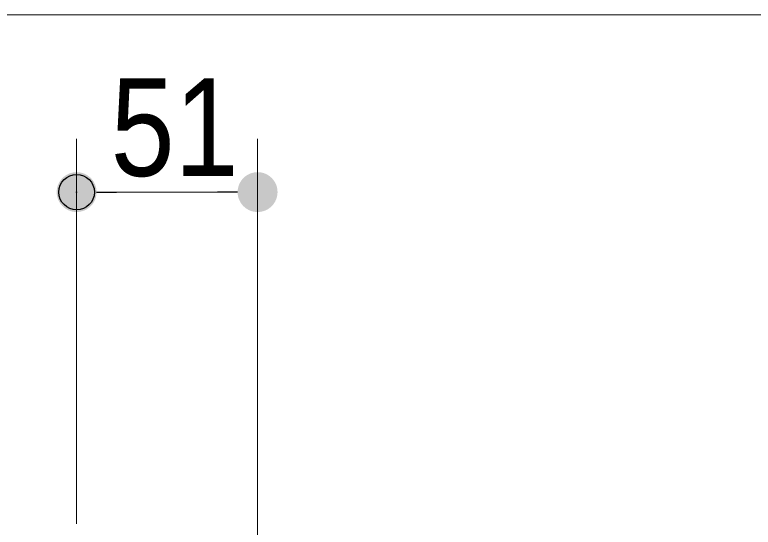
# Model space of a CAD drawing. Units: millimetres, scale not verified. Extents: x -4547 to 4547, y -2284 to 2284.
# Drawn here: x -2522.2 to -2314, y 1198.2 to 1342.7 of the extents above; entities that cross this region are included whole.
import ezdxf
from ezdxf.enums import TextEntityAlignment as Align

# ---------------------------------------------------------------- set-up
doc = ezdxf.new("R2010")
doc.units = ezdxf.units.MM
doc.header["$LTSCALE"] = 20
doc.header["$PDMODE"] = 32
doc.header["$PDSIZE"] = 10
doc.layers.add('0-2_2寸法-1', color=7, linetype='Continuous', lineweight=15)
doc.layers.add('0-3_0', color=7, linetype='Continuous', lineweight=25)
doc.layers.add('0-4_Defpoints', color=7, linetype='Continuous')
doc.styles.add('ＭＳ Ｐゴシック', font='')
doc.styles.get('ＭＳ Ｐゴシック').set_extended_font_data('MS PGothic')

# ---------------------------------------------------------------- blocks, each defined once
blk = doc.blocks.new('_Dot')
at = {"layer": '0-3_0'}
blk.add_line((-10, 0), (-20, 0), dxfattribs=at)
for points in [[(0, 0), (-7.29, 6.85), (-6.37, 7.71)], [(0, 0), (-6.37, 7.71), (-5.36, 8.44)], [(0, 0), (-5.36, 8.44), (-4.26, 9.05)], [(0, 0), (-4.26, 9.05), (-3.09, 9.51)], [(0, 0), (-3.09, 9.51), (-1.87, 9.82)], [(0, 0), (-1.87, 9.82), (-0.63, 9.98)], [(0, 0), (-0.63, 9.98), (0.63, 9.98)], [(0, 0), (0.63, 9.98), (1.87, 9.82)], [(0, 0), (1.87, 9.82), (3.09, 9.51)], [(0, 0), (3.09, 9.51), (4.26, 9.05)], [(0, 0), (4.26, 9.05), (5.36, 8.44)], [(0, 0), (5.36, 8.44), (6.37, 7.71)], [(0, 0), (6.37, 7.71), (7.29, 6.85)], [(0, 0), (-9.3, 3.68), (-8.76, 4.82)], [(0, 0), (-8.76, 4.82), (-8.09, 5.88)], [(0, 0), (-8.09, 5.88), (-7.29, 6.85)], [(0, 0), (7.29, 6.85), (8.09, 5.88)], [(0, 0), (8.09, 5.88), (8.76, 4.82)], [(0, 0), (8.76, 4.82), (9.3, 3.68)], [(0, 0), (-10, 0), (-9.92, 1.25)], [(0, 0), (-9.92, -1.25), (-10, 0)], [(0, 0), (-9.92, 1.25), (-9.69, 2.49)], [(0, 0), (-9.69, -2.49), (-9.92, -1.25)], [(0, 0), (-9.69, 2.49), (-9.3, 3.68)], [(0, 0), (-9.3, -3.68), (-9.69, -2.49)], [(0, 0), (-8.76, -4.82), (-9.3, -3.68)], [(0, 0), (-8.09, -5.88), (-8.76, -4.82)], [(0, 0), (-7.29, -6.85), (-8.09, -5.88)], [(0, 0), (-6.37, -7.71), (-7.29, -6.85)], [(0, 0), (-5.36, -8.44), (-6.37, -7.71)], [(0, 0), (-4.26, -9.05), (-5.36, -8.44)], [(0, 0), (-3.09, -9.51), (-4.26, -9.05)], [(0, 0), (-1.87, -9.82), (-3.09, -9.51)], [(0, 0), (-0.63, -9.98), (-1.87, -9.82)], [(0, 0), (0.63, -9.98), (-0.63, -9.98)], [(0, 0), (9.3, 3.68), (9.69, 2.49)], [(0, 0), (9.69, 2.49), (9.92, 1.25)], [(0, 0), (9.92, 1.25), (10, 0)], [(0, 0), (1.87, -9.82), (0.63, -9.98)], [(0, 0), (3.09, -9.51), (1.87, -9.82)], [(0, 0), (4.26, -9.05), (3.09, -9.51)], [(0, 0), (5.36, -8.44), (4.26, -9.05)], [(0, 0), (6.37, -7.71), (5.36, -8.44)], [(0, 0), (7.29, -6.85), (6.37, -7.71)], [(0, 0), (8.09, -5.88), (7.29, -6.85)], [(0, 0), (8.76, -4.82), (8.09, -5.88)], [(0, 0), (9.3, -3.68), (8.76, -4.82)], [(0, 0), (9.69, -2.49), (9.3, -3.68)], [(0, 0), (9.92, -1.25), (9.69, -2.49)], [(0, 0), (10, 0), (9.92, -1.25)]]:
    blk.add_solid(points, dxfattribs=at)

msp = doc.modelspace()

# ---------------------------------------------------------------- linework, layer by layer
at = {"layer": '0-2_2寸法-1'}
for p, q in [((-1718.98, 1342.68), (-4087.47, 1342.68)), ((-2504.72, 1199.19), (-2504.72, 1307.68)), ((-2453.72, 1164.19), (-2453.72, 1307.68)), ((-2464.98, 1292.68), (-2493.47, 1292.68))]:
    msp.add_line(p, q, dxfattribs=at)
at = {"layer": '0-4_Defpoints'}
msp.add_point((-2504.72, 1292.68), dxfattribs=at)

# ---------------------------------------------------------------- block references
at = {"layer": '0-2_2寸法-1', "xscale": 0.5627563, "yscale": 0.5627563, "rotation": 180}
msp.add_blockref('_Dot', (-2504.72, 1292.68), dxfattribs=at)
at = {"layer": '0-2_2寸法-1', "xscale": 0.5627563, "yscale": 0.5627563}
msp.add_blockref('_Dot', (-2453.72, 1292.68), dxfattribs=at)

# ---------------------------------------------------------------- texts
at = {"layer": '0-2_2寸法-1', "style": 'ＭＳ Ｐゴシック', "width": 0.9}
msp.add_text('51', height=27.57, dxfattribs=at).set_placement((-2495.14, 1288.96), align=Align.BOTTOM_LEFT)

doc.saveas('drawing.dxf')
